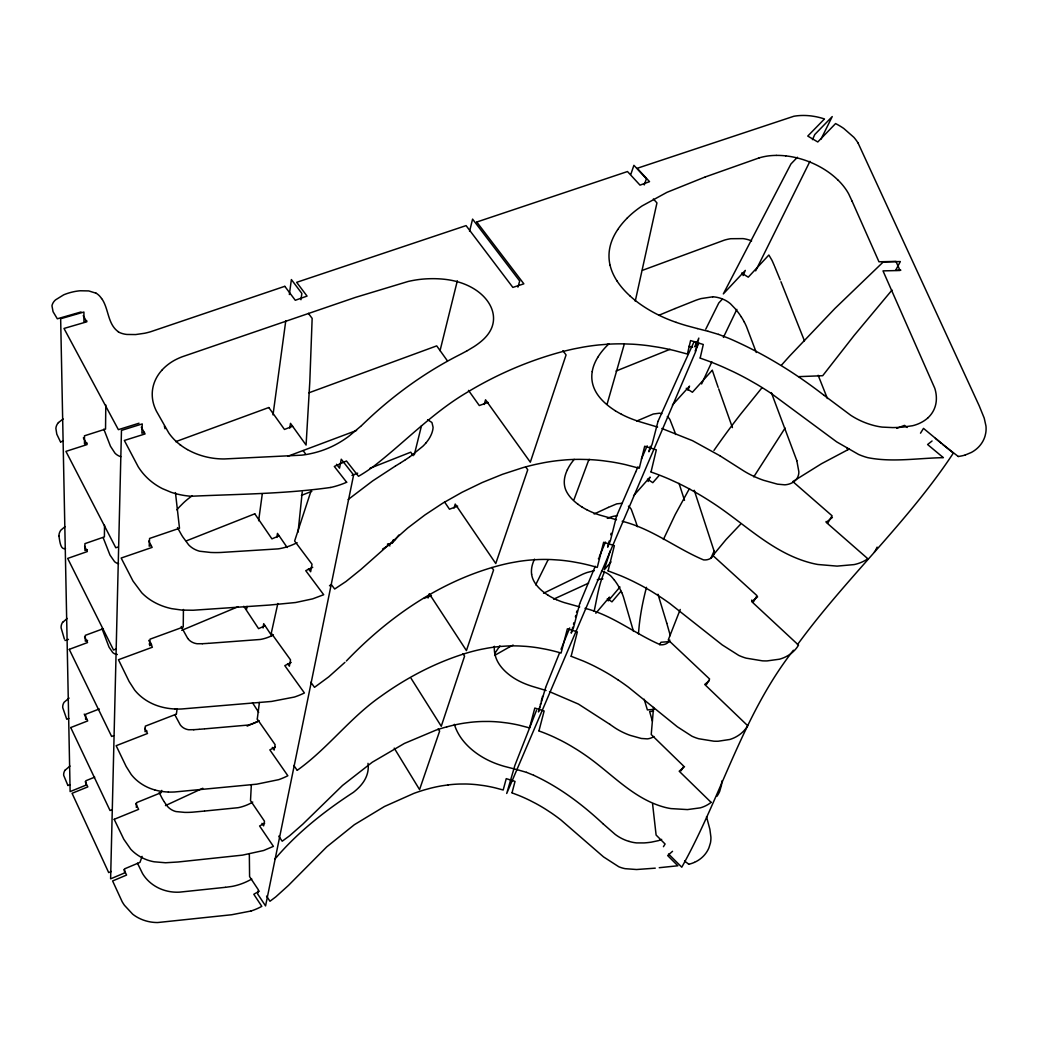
<?xml version="1.0" encoding="UTF-8"?>
<svg xmlns="http://www.w3.org/2000/svg" width="1038" height="1038" viewBox="0 0 1038 1038"><rect width="100%" height="100%" fill="white"/><g stroke="black" fill="none" stroke-linecap="round" stroke-linejoin="round"><path stroke-width="1.5" d="M183.428 609.475L183.233 627.017L150.03 639.174L149.68 645.662L151.769 644.896M104.527 525.241L104.397 536.893L84.921 543.64L84.947 550.464L87.374 549.621M105.798 405.002L105.539 429.07L84.467 435.804L84.493 443.875L87.127 443.031M136.341 807.382L136.575 802.621L161.175 792.643L161.733 790.411M251.339 784.728L250.508 800.622L264.482 821.201L263.626 825.846L261.952 823.368M638.435 633.855L639.265 624.993A1010.259 387.68 -26.5 0 1 642.691 603.454L642.756 603.169A970.037 375.977 -26.3 0 1 646.492 587.326M302.227 492.09L298.075 532.092M653.564 707.41L651.228 734.541L683.757 766.2L681.032 770.806M257.268 719.075L259.409 702.492M177.07 709.045L176.395 714.118M246.616 609.306L247.005 606.374M258.631 520.739L262.29 493.854M273.007 414.876L285.774 320.833M289.355 294.533L291.38 279.572L301.863 293.456L300.955 299.735M289.784 428.097L290.497 423.348L306.08 445.055L309.804 381.712L312.153 318.381L308.364 313.346M263.042 627.99L263.704 623.669L271.697 635.723M276.848 537.399L277.47 533.376L287.176 547.506M594.112 611.317C597.006 598.29 598.861 584.355 604.324 572.288M700.196 357.967L703.284 344.486L690.581 340.568L687.403 354.036L674.518 350.597A204.33 155.272 23 0 0 658.274 347.224L648.88 345.771A183.402 138.495 22.7 0 0 632.635 344.201L623.332 343.863A190.006 143.724 22.8 0 0 607.412 344.24M696.213 341.943L695.045 346.939L698.821 338.09L695.694 351.558L506.713 793.473L514.9 765.343L536.542 710.213M277.847 603.467L271.281 633.18L290.523 659.87L289.381 666.188L287.552 663.645M651.047 471.875L656.327 449.843L644.689 446.236L639.278 468.242L625.395 464.622A182.831 146.086 23.9 0 0 610.993 461.832L602.65 460.69A172.866 137.717 23.7 0 0 588.261 459.536L579.983 459.354A178.666 142.556 23.8 0 0 565.814 459.86L557.743 460.625A207.107 166.339 24.7 0 0 543.977 462.689L536.153 464.284A264.301 214.594 26.9 0 0 522.867 467.658L502.457 474.314L482.19 482.54L462.066 492.272L442.655 503.248L424.983 514.913L407.675 528.044L361.016 569.369L345.926 581.552L334.677 589.013L331.33 584.55M635.243 301.189L656.95 202.89L653.369 198.998M650.229 446.366L648.919 451.79L652.111 444.277L658.001 421.402M392.481 543.017L393.259 539.877M414.305 454.761L421.493 425.71M440.047 350.662L457.33 280.818M469.552 231.37L472.588 219.122L519.701 281.013L517.923 287.137M608.125 570.757L614.366 545.625L603.636 542.277L597.265 567.397L593.295 566.281A178.302 149.083 25.2 0 0 580.216 563.154L572.613 561.753A160.137 133.162 24.8 0 0 559.404 560.092L551.788 559.586A154.338 128.128 24.6 0 0 538.683 559.534L531.197 559.975A172.334 143.698 25.3 0 0 518.403 561.493L511.137 562.778A214.062 179.976 27.1 0 0 498.785 565.632C439.775 581.384 388.264 617.286 346.381 660.985M608.424 544.068L607.645 547.156L610.37 540.733L616.494 516.301L635.671 472.043M608.8 542.524L609.189 540.98M610.733 534.83L611.123 533.298M571.159 656.172L577.362 631.895L567.384 628.781L561.091 653.045L557.627 652.059A165.016 142.777 26.7 0 0 545.469 649.165L538.398 647.881A148.084 127.492 26.1 0 0 526.11 646.389L519.013 645.973A142.946 122.886 25.9 0 0 506.804 646.025L499.81 646.505A159.761 137.872 26.7 0 0 487.873 648.075L481.087 649.36A197.454 171.594 28.8 0 0 469.539 652.201C437.582 661.466 407.61 677.035 380.674 696.446C350.014 717.751 327.658 748.632 297.322 770.222M571.964 630.144L571.198 633.115L573.547 627.549L579.671 603.766M572.34 628.652L572.729 627.173M573.495 624.214L573.871 622.735M575.389 616.857L575.766 615.391M576.518 612.459L576.894 610.993M538.956 730.83L544.133 710.991L534.804 708.059L529.549 727.898L519.065 725.173A144.425 128.206 28.1 0 0 507.491 723.006L500.783 722.176A137.25 121.602 27.8 0 0 489.145 721.462L482.462 721.488A142.206 126.13 28.1 0 0 470.967 722.253L464.401 723.11A162.694 144.879 29.4 0 0 453.191 725.264L446.82 726.847M539.708 707.138L538.45 711.938L545.625 687.571M540.331 704.737L540.655 703.543M541.278 701.156L541.901 698.769M542.212 697.588L542.524 696.394M512.032 792.76L515.03 781.406L506.246 778.643L503.196 789.996L495.256 787.881A139.468 126.779 30.4 0 0 483.942 785.623L477.363 784.754A125.78 113.921 29.5 0 0 465.958 784.001L459.393 784.04A128.141 116.113 29.7 0 0 448.118 784.91M624.292 344.097L607.126 404.054M428.045 598.044L429.291 593.749L466.425 650.579L493.569 569.966L491.856 567.462M454.06 508.062L455.215 504.079L495.762 563.53L527.745 469.773L525.617 466.789M484.201 404.483L485.55 399.812L530.314 462.195L566.073 354.918L562.881 350.701M610.162 550.957L604.246 569.797L611.006 561.973M630.909 174.112L633.907 165.302L646.402 178.783L644.261 184.907M398.826 535.063L394.803 540.396A67.95 54.028 11.5 0 1 391.637 543.03L391.261 543.315A77.941 61.826 11.2 0 1 389.99 544.262L383.632 548.466M142.102 856.376L139.987 862.357L124.651 868.819L124.482 872.984L110.612 878.836L121.472 430.394L142.245 423.919L141.882 433.183L144.438 432.379M310.959 491.208L294.623 541.019L312.023 564.231L310.647 571.73L308.429 568.759M588.896 459.562L573.988 499.641M545.729 687.195L559.547 652.902M561.026 649.269L561.532 648.023M562.038 646.778L562.544 645.532M563.05 644.274L569.706 627.964M579.71 603.623L595.267 566.268M598.42 558.768L598.757 557.951M599.367 556.524L605.465 542.108M648.153 481.476L650.06 477.091L633.556 495.801M687.805 390.145L689.556 386.123L672.429 405.041M637.968 466.802L635.736 471.914M743.039 275.576L745.31 270.399L723.33 293.91L790.956 163.939L797.431 157.257M641.38 459.03L647.18 445.847M663.399 539.462L675.206 514.576L687.973 491.246A968.13 375.133 -26.3 0 1 689.517 488.6M607.957 600.613L609.501 597.135L595.838 613.237M812.482 139.65L814.778 134.512L832.229 116.58L820.98 139.196M658.053 421.285L681.395 369.385M710.913 558.094L714.196 550.88M681.46 369.243L694.163 341.515M680.227 609.462L668.251 640.005L709.603 679.021L706.567 684.366M701.61 383.956L711.86 361.821M548.064 559.819L535.686 584.835M723.395 337.402L736.863 309.376M698.872 343.241L695.136 350.961M705.762 329.176L718.789 302.953L722.24 299.255M755.664 270.853L809.951 161.331M659.675 644.715L660.934 642.25L670.133 641.549M753.77 476.844L785.078 428.071M920.511 433.183L923.496 428.383L953.325 453.126C907.848 522.062 846.022 578.075 797.469 644.663M663.438 846.697L665.099 844.024L656.107 835.045L652.565 803.749M875.151 550.841L874.411 551.944M499.901 645.883L494.996 653.11M716.934 796.302L717.946 794.732A39.262 32.412 32.1 0 0 719.684 791.371L721.436 785.299A37.057 30.595 32.2 0 0 721.747 781.043M793.421 650.229C742.572 715.143 721.462 796.211 681.771 867.21L668.576 854.015M176.953 509.866L178.017 508.503A50.135 40.443 6 0 1 179.535 506.804L183.337 503.002A93.018 75.774 7.5 0 1 185.153 501.328L185.659 500.887A91.72 74.684 7.5 0 1 189.643 497.669L190.201 497.241A96.586 78.745 7.6 0 1 192.341 495.697M62.708 622.307L67.21 618.466M65.135 770.183L69.961 766.07M574.183 459.354L571.445 462.935A87.983 67.094 22.8 0 0 569.278 466.27A74.918 57.142 22.3 0 0 567.384 469.773M761.931 387.823L740.444 414.409A1002.565 384.371 -26.4 0 0 718.153 444.446L717.881 444.822A968.13 375.133 -26.3 0 0 713.962 450.44M620.919 591.245L611.953 601.845L607.321 598.667M425.943 442.954L426.268 442.564A56.727 43.349 12.5 0 0 428.759 439.191L429.057 438.724A51.057 39.029 12.7 0 0 430.952 435.259L431.159 434.792A42.623 32.606 13 0 0 432.431 431.263L432.651 430.355A26.767 20.488 13.6 0 0 433.067 427.215L432.016 422.777A5.527 4.217 14.3 0 0 431.639 422.297L427.63 419.754M608.346 600.717L619.971 587.002M891.992 290.082L854.235 335.339L822.693 375.717L798.832 376.638M658.806 475.832L652.798 482.67L647.453 479.141M277.133 856.48C299.009 831.256 325.491 810.483 353.387 792.344A74.347 65.303 10.1 0 0 357.189 789.114L357.669 788.646A53.639 47.333 11.4 0 0 361.055 785.091L361.471 784.585A41.663 36.836 12.2 0 0 364.286 780.641L364.61 780.083A35.655 31.542 12.6 0 0 366.661 775.762L366.868 775.152A32.788 29.012 12.9 0 0 367.997 770.546L368.075 769.911A31.399 27.792 13 0 0 368.205 765.162L368.153 764.604A30.751 27.209 13 0 0 367.997 763.332M276.951 856.674L274.772 859.153M161.746 370.358L162.356 369.671A58.958 44.868 6.5 0 1 167.52 364.935L168.273 364.351A57.129 43.453 6.5 0 1 174.384 360.355L175.266 359.888A65.796 50.187 6.6 0 1 182.208 356.774L355.541 297.361L408.271 281.428A133.279 99.363 15.1 0 1 410.879 280.87L411.827 280.688A100.686 74.36 14.6 0 1 418.963 279.52L419.923 279.404A88.658 65.238 14.4 0 1 427.267 278.807L428.253 278.768A92.512 68.158 14.4 0 1 435.739 278.703L436.739 278.742A79.057 57.985 14.3 0 1 444.29 279.261L445.302 279.378A62.838 45.841 14.3 0 1 452.84 280.61L453.84 280.831A53.457 38.86 14.3 0 1 461.222 282.894L462.182 283.231A48.449 35.162 14.3 0 1 469.176 286.177L470.071 286.631A46.009 33.372 14.3 0 1 476.429 290.419L477.221 290.977A44.816 32.489 14.3 0 1 482.683 295.532L483.345 296.18A44.258 32.074 14.3 0 1 487.691 301.331L488.184 302.045A44.219 32.061 14.3 0 1 491.234 307.598L491.545 308.351A44.595 32.321 14.3 0 1 493.167 314.099L493.297 314.864A45.542 33.008 14.3 0 1 493.439 320.586L493.374 321.248A47.54 34.462 14.2 0 1 492.064 326.827L491.804 327.541A51.705 37.472 14.1 0 1 489.158 332.614L488.729 333.263A60.399 43.739 13.9 0 1 484.967 337.856L484.409 338.44A77.72 56.13 13.4 0 1 479.764 342.527L479.102 343.046A107.576 77.253 12.7 0 1 473.873 346.731L467.308 350.688M712.302 370.177L692.411 392.26L686.248 388.29M58.452 422.583L63.123 418.976M740.457 524.333L726.094 539.501L712.859 555.499L757 595.656L753.484 601.832L751.616 600.133M344.927 662.374L328.722 676.867L314.501 687.338L310.842 682.264M608.878 343.915L607.451 345.278A124.145 90.021 22.7 0 0 603.869 349.079A115.724 83.896 22.4 0 0 600.613 353.115A103.437 74.983 22.1 0 0 597.732 357.37M361.522 425.606C390.612 397.217 423.88 372.785 460.197 354.464M361.276 425.84L348.898 436.22A130.139 97.507 8.2 0 1 342.994 440.32L342.268 440.774A110.534 83.248 8.6 0 1 335.793 444.549L334.911 445.017A98.844 74.671 8.8 0 1 328.047 448.234L327.217 448.572A91.02 68.936 9 0 1 319.769 451.271L318.757 451.582A89.008 67.444 9 0 1 311.011 453.58L309.947 453.814A80.16 60.918 9.1 0 1 301.876 455.137L224.364 458.952A60.645 46.463 6.8 0 1 215.787 458.536L214.645 458.407A58.413 44.79 6.7 0 1 206.186 456.889L205.07 456.616A58.984 45.218 6.7 0 1 196.961 454.047L195.91 453.645A58.829 45.101 6.7 0 1 188.384 450.103L187.541 449.649M672.533 851.303L667.668 855.572L677.853 865.77L659.234 867.716M684.522 766.706L679.189 771.221L711.069 802.335M709.201 680.785L704.711 684.457L747.71 725.718A43.635 35.058 30.1 0 1 744.142 730.557A44.206 35.526 30.1 0 1 735.708 737.045A42.091 33.826 30.2 0 1 729.779 739.484L718.218 741.223A59.088 47.333 29.5 0 1 713.833 741.184L698.743 738.745A40.378 32.515 30 0 1 691.905 736.189L677.347 726.795L628.509 687.26A224.416 198.037 27.5 0 0 618.181 679.968M348.119 499.563L372.59 480.97L395.27 466.127M757.61 596.863L751.681 601.586L798.52 645.117A47.099 36.395 28.7 0 1 794.719 650.19A46.853 36.2 28.7 0 1 785.779 656.795A46.009 35.552 28.8 0 1 779.434 659.208L767.056 660.908A63.642 49.02 28.2 0 1 762.359 660.83L746.14 658.144A43.57 33.748 28.6 0 1 738.758 655.406L722.24 644.922L669.912 603.571A241.491 206.238 25.8 0 0 658.702 595.877L652.059 591.699A201.177 169.454 25.6 0 0 640.225 584.978L633.232 581.41A196.973 165.678 25.6 0 0 620.867 575.792L608.099 570.887M329.5 585.795L330.772 584.77M932.059 440.994L927.596 444.524L943.373 457.667C918.241 458.056 892.732 462.572 867.82 457.667A48.241 33.657 26.4 0 1 858.556 454.436L836.706 441.89L770.975 393.272A267.765 207.808 23.3 0 0 756.78 384.32L748.346 379.506A238.558 183.298 23.3 0 0 733.373 371.773L724.55 367.686A231.811 177.719 23.3 0 0 708.98 361.276L700.17 358.097M832.424 517.43L826.196 522.335L867.677 558.613M410.127 456.616L422.855 446.262A75.865 57.791 11.9 0 0 425.904 443.018M409.582 457.005L405.287 459.86M404.859 460.145L400.473 462.935M65.005 526.655L60.853 530.171A14.091 11.262 -0.4 0 0 58.958 535.893M399.889 463.298L395.504 465.997M494.633 655.419L509.502 646.959M383.45 548.57L382.542 549.115M252.753 802.076L252.688 802.115A49.318 43.687 3.9 0 1 248.419 804.346L247.835 804.606A44.958 39.872 4 0 1 243.346 806.318L242.801 806.5A37.472 33.32 4.1 0 1 238.013 807.707L204.616 811.041M69.079 698.094L64.122 702.259A11.068 9.42 -4.5 0 0 62.734 707.644L66.756 719.256L68.871 718.439M259.383 891.11L253.804 894.276L261.797 906.356A59.049 54.184 2.5 0 1 250.988 911.027M466.918 350.896L460.807 354.166M264.677 823.186L259.591 825.976L273.409 846.372L263.652 850.498L242.542 855.13L178.03 861.994L165.548 862.76L154.195 861.8A41.922 37.718 -2.9 0 1 147.02 859.892A41.818 37.628 -2.9 0 1 135.926 853.872A40.975 36.875 -3 0 1 130.658 849.11L123.794 839.236L114.18 819.306M509.515 646.946L513.122 645.065M275.317 747.01L269.854 749.877L287.85 775.749A73.659 64.148 6.3 0 1 278.716 779.655L256.762 784.17L174.721 791.968A71.194 61.956 0.6 0 1 171.452 792.072L171.023 792.085A57.155 49.954 0.3 0 1 168.403 792.046M543.549 593.23L582.655 574.248A77.084 61.917 25.1 0 1 587.171 572.483L594.32 570.666M297.102 542.666L296.505 542.965A62.319 49.629 8 0 1 291.159 545.378L290.523 545.625A56.818 45.322 8.1 0 1 284.801 547.48L284.023 547.675A47.385 37.913 8.2 0 1 278.08 548.881L220.977 552.463A95.392 75.138 6 0 1 214.581 552.566L213.841 552.553A101.452 79.744 6.1 0 1 210.597 552.45L199.672 551.23A21.188 17.101 5.3 0 1 193.95 548.933L193.25 548.531A22.797 18.399 5.4 0 1 188.682 544.885L182.909 537.074A88.528 70.688 7.9 0 1 181.468 534.778L177.498 527.641M291.224 662.4L284.801 665.63L304.419 692.969A80.043 67.366 7.6 0 1 294.377 697.056L271.541 701.441L181.793 708.967A66.717 56.389 2.5 0 1 174.942 709.006M849.305 448.987L821.499 463.726L792.837 481.58L832.074 515.782L827.818 522.97L826.118 521.478M585.432 584.589L588.585 583.071M584.641 584.965L553.617 599.16M312.723 567.332L305.743 570.653L323.7 594.722L312.659 598.861L295.596 602.52L269.569 605.05L193.159 610.24L182.013 610.097L171.711 608.657A55.909 45.646 4.1 0 1 162.551 606.023A53.963 44.063 4 0 1 148.434 598.55A54.145 44.219 4 0 1 141.739 592.763L132.994 581.033L121.161 558.042L152.158 547.389L148.706 541.058M594.164 513.992L608.372 507.4M165.457 805.592L202.799 788.257M247.148 726.12L248.718 725.406M249.276 725.16L258.747 720.891M608.372 507.4L616.741 503.858L621.541 503.339A10.717 8.239 22.2 0 1 622.099 503.417M265.261 625.667L258.579 628.652L243.8 606.296M636.709 421.052L653.278 414.019L659.428 413.202A11.483 8.447 21.6 0 1 661.842 413.708M429.966 596.565L431.159 596.033M658.883 315.28L675.05 308.558M151.146 643.171L149.122 644.027M279.105 535.829L271.917 538.865L254.829 513.888M181.728 630.338L238.273 606.633M387.408 544.146L388.407 543.717L389.873 545.962M588.455 459.899L589.61 459.419M111.287 871.492L108.679 872.582L72.063 793.304L87.815 786.882L85.22 781.666M670.055 349.3L616.066 371.033M607.295 518.377L608.385 517.936A40.962 31.867 23.2 0 1 613.692 516.249L617.415 515.639M114.245 819.28L138.612 809.355L135.744 803.568M675.063 308.558L695.72 300.319A95.211 67.029 22.9 0 1 701.091 298.581L712.73 296.816M68.158 785.442L70.13 784.65M94.705 777.151L85.869 780.745L85.882 785.182L70.13 791.592L60.658 318.744L83.909 312.036L83.948 321.676L86.816 320.846M111.559 809.887L110.028 810.509L70.727 727.56M423.997 598.42L431.432 595.423M186.373 540.863L254.777 513.823M301.409 495.398L311.854 491.272M351.986 475.404L357.695 473.146M369.943 468.307L410.763 452.179L413.137 455.682M292.612 426.255L284.464 429.447L268.855 407.584M86.686 718.945L85.635 719.347L85.622 714.287L99.272 708.98M70.818 727.521L87.711 720.917L84.247 714.105M176.226 714.183L145.333 726.146L145.035 731.686L146.955 730.934M113.583 735.683L111.624 736.448L69.248 649.36M896.728 428.318L904.552 425.359L907.108 427.487M288.045 456.175L356.579 430.459M457.641 506.116L449.48 509.217L444.562 501.964M705.269 176.94L666.98 192.328L642.198 205.861A191.381 131.022 22.8 0 0 638.98 208.106A177.524 121.407 22.5 0 0 632.856 212.881A167.04 114.167 22.2 0 0 627.237 218.058M87.581 640.355L85.324 641.186L85.298 635.347L103.372 628.665M69.338 649.321L87.542 642.561L84.571 636.852M705.295 176.94L759.089 157.906M68.469 639.382L65.031 640.511M268.803 407.519L175.694 441.669M308.896 392.805L436.713 345.875L447.196 360.549M642.509 270.308L724.355 240.141A51.913 35.123 21.6 0 1 730.752 238.714L743.026 238.61A24.406 16.387 21.1 0 1 750.137 240.323L751.616 240.92M115.646 649.217L113.518 649.996L67.665 558.418L87.348 551.554L84.597 546.429M488.068 402.42L479.296 405.534L468.488 390.379M65.485 548.466C60.217 550.503 59.698 539.747 58.894 535.893M151.107 545.508L149.2 546.157L149.576 538.45L179.496 528.251L175.448 492.57M117.722 547.091L115.776 547.753L65.926 451.387L87.101 444.575L83.364 437.841M284.801 286.306L150.744 331.706A69.468 50.071 4.5 0 1 144.671 333.25L135.667 334.56L126.896 334.457A17.931 13.144 4.4 0 1 118.371 331.952M476.753 222.028L627.484 171.542L640.018 185.14L649.541 181.65L637.176 168.299L793.811 116.269A51.511 32.386 21.2 0 1 801.167 115.503A49.461 31.075 21.2 0 1 811.405 115.971L814.908 116.516A46.684 29.311 21.1 0 1 823.212 118.553L824.483 118.955L807.759 136.069L817.788 141.972L835.577 123.574L836.576 124.106A48.669 30.569 21.2 0 1 843.725 128.427L853.872 137.314A50.278 31.581 21.1 0 1 858.037 142.972M965.223 455.007L971.321 452.464A53.717 36.68 27.4 0 0 976.511 448.948A56.117 38.315 27.3 0 0 981.234 443.849A55.572 37.939 27.3 0 0 985.088 435.934L985.737 433.041A48.695 33.203 27.5 0 0 985.97 426.034L984.219 418.132L979.223 405.858L858.05 142.972M60.645 441.916L63.305 441.059M164.367 426.112L165.016 428.694M250.988 911.014L231.734 914.738L157.698 922.535A40.352 37.031 -6.3 0 1 150.419 921.939A39.236 36.006 -6.4 0 1 138.534 917.955A37.342 34.293 -6.6 0 1 132.617 914.102L124.482 905.331A58.465 53.613 -4.2 0 1 122.186 901.763L112.61 880.951L126.571 875.06L123.898 869.52M139.04 423.219L118.371 429.654L63.993 328.449L86.803 321.806L83.222 315.656M81.068 311.958L57.311 318.796L53.055 311.685L51.965 305.782A16.997 12.339 2.7 0 1 55.507 299.891L63.668 294.844A45.244 33.112 3.1 0 1 69.909 292.677A46.321 33.917 3.1 0 1 75.982 291.302L76.267 291.263A39.457 28.83 3.1 0 1 80.198 290.77L88.736 290.925L95.911 293.157M684.548 861.008L688.804 864.252M688.596 864.304L688.7 864.278A38.419 32.282 34.4 0 0 694.409 862.37M330.72 487.445C284.568 493.984 237.572 494.127 191.057 496.255A64.615 50.2 5.6 0 1 180.158 494.724A61.969 48.189 5.5 0 1 171.023 492.233L162.46 488.651A58.439 45.49 5.5 0 1 153.624 483.254L151.872 481.93A65.991 51.29 5.7 0 1 141.466 471.434A79.303 61.527 6.2 0 1 138.171 466.711L124.339 440.462L145.086 433.936L141.311 427.241M958.282 456.512L942.53 444.277M448.118 784.91L441.682 785.844A151.444 137.795 31.7 0 0 430.731 788.166L424.516 789.866A199.257 182.182 36.5 0 0 413.941 793.356L384.475 806.487L354.373 824.691L326.723 846.878L288.486 885.388L275.797 896.858L269.971 901.256L266.558 896.118M225.583 887.308L232.058 886.413A54.339 49.435 2 0 0 237.559 885.09L238.286 884.882A60.386 54.819 2 0 0 243.58 883.014L244.267 882.728A61.761 56.039 1.9 0 0 249.302 880.367L249.963 880.029A67.094 60.775 1.8 0 0 251.767 879.017M655.276 868.157L636.579 869.52L625.136 868.676A29.324 25.068 33.5 0 1 618.752 866.73L603.545 856.908L560.857 819.903A187.138 172.671 32.2 0 0 551.399 813.001L545.741 809.303A159.424 145.761 31.5 0 0 535.647 803.412L529.652 800.324A157.452 143.867 31.4 0 0 519.026 795.549L512.097 792.902M225.389 887.321L179.743 892.122A40.936 37.303 -2.9 0 1 173.878 892.083L173.099 892.018A39.418 35.928 -2.9 0 1 167.429 891.11L166.781 890.954A39.807 36.278 -2.9 0 1 161.266 889.19L160.643 888.943A39.704 36.187 -2.9 0 1 155.531 886.361L154.973 886.024A39.742 36.213 -2.9 0 1 145.995 878.356L145.541 877.798A39.704 36.187 -2.9 0 1 142.466 873.399L137.47 863.188M204.447 811.067L192.744 812.157A75.566 66.237 1.3 0 1 187.774 812.391L187.19 812.391A80.393 70.35 1.4 0 1 184.634 812.378L176.032 811.573A16.699 14.921 -0.4 0 1 171.529 809.718L170.985 809.38A17.983 16.05 -0.3 0 1 167.416 806.318L164.419 802.127M654.381 709.317L647.388 709.914L644.183 699.236M653.538 711.225L649.632 711.562L652.396 721.125M204.914 728.845L247.239 725.134A31.231 26.962 5.8 0 0 251.689 724.031L252.273 723.849A38.977 33.579 5.6 0 0 256.464 722.176L257.009 721.916A44.582 38.341 5.5 0 0 258.981 720.904M204.278 728.897L199.426 729.286M175.656 716.311L180.197 724.771A12.884 11.184 2.2 0 0 183.376 727.807L183.843 728.079A11.729 10.185 2.1 0 0 188.28 729.675L188.436 729.701A11.171 9.705 2.1 0 0 188.903 729.753L193.937 729.675M193.613 729.701L199.037 729.312M202.345 643.716L208.119 643.365M202.267 643.716L197.168 643.742A12.093 10.159 4 0 1 196.753 643.677L196.584 643.651A12.69 10.665 4 0 1 191.758 641.964L191.264 641.679A13.935 11.703 4 0 1 187.735 638.422M607.412 344.24L598.368 344.992A226.544 172.853 23.7 0 0 583.006 347.146L574.299 348.82A303.368 234.899 26 0 0 559.534 352.401C526.772 361.432 495.334 375.185 466.309 392.844C432.314 412.981 404.989 441.967 374.004 466.062A199.556 148.81 7.4 0 1 360.809 474.95L358.486 476.286L346.458 460.989L334.301 466.451L346.653 482.268M208.625 643.339L260.201 639.473A33.748 28.156 7.1 0 0 265.014 638.357L265.637 638.175A42.13 35.058 7 0 0 270.165 636.463L270.749 636.203A48.176 40.015 6.8 0 0 273.396 634.88M900.841 270.178L895.638 270.308L900.348 261.55L883.299 261.926L834.85 308.546L789.814 355.852A1078.677 403.743 -26.6 0 0 781.536 365.091M117.346 654.511L114.816 653.875A8.032 6.747 -0.6 0 1 112.688 652.487L109.042 647.141L102.087 628.82M515.484 769.236L504.377 766.368A98.325 82.249 22.6 0 1 497.072 764.007A76.903 64.797 22.8 0 1 489.962 761.075A70.844 59.802 22.9 0 1 483.15 757.532A69.04 58.323 22.9 0 1 476.74 753.406A65.225 55.17 22.9 0 1 470.811 748.709A60.476 51.238 22.8 0 1 465.504 743.48A55.78 47.333 22.7 0 1 460.937 737.759A51.848 44.037 22.6 0 1 457.265 731.608A48.76 41.455 22.5 0 1 454.631 725.16A47.943 40.767 22.4 0 1 454.385 724.329M516.418 769.469L526.538 772.35M697.354 328.566L707.981 331.265M697.328 328.553L686.715 325.698A139.533 93.485 20 0 1 676.166 322.364M616.481 519.74L600.029 515.146A81.275 61.138 20.9 0 1 596.305 513.888A63.046 47.722 21 0 1 591.401 511.942A55.793 42.337 21 0 1 586.652 509.671M579.71 606.906L564.413 602.637A75.748 59.464 21.4 0 1 560.935 601.456A58.738 46.373 21.6 0 1 556.394 599.627M708.007 331.265L718.568 334.392M622.19 521.284C651.669 528.614 676.062 548.272 703.492 559.871A11.846 9.07 25.4 0 0 707.176 559.703A12.222 9.355 25.4 0 0 711.264 557.899A11.898 9.108 25.4 0 0 713.651 554.59L714.04 552.047A14.571 11.159 25.3 0 0 713.897 550.451L694.253 490.286M585.017 608.333C612.485 615.132 634.958 633.842 660.402 644.754A11.016 8.784 26.4 0 0 663.853 644.559A11.366 9.057 26.4 0 0 667.694 642.782A11.068 8.823 26.4 0 0 669.808 640.031M118.63 563.764L117.268 563.336A9.718 7.876 1.3 0 1 114.53 561.61L109.989 555.071L103.125 537.567M657.599 427.072L640.42 421.947A104.047 74.191 20.4 0 1 634.503 419.962A82.028 58.932 20.5 0 1 627.847 417.328A71.765 51.731 20.5 0 1 621.425 414.266M546.092 690.504L532.286 686.365A84.195 68.404 22 0 1 527.538 684.73A66.289 54.184 22.1 0 1 522.218 682.55A57.959 47.501 22.2 0 1 517.093 679.968A53.418 43.855 22.2 0 1 512.24 676.971A49.642 40.806 22.2 0 1 507.738 673.558A44.569 36.706 22.1 0 1 503.677 669.77A39.301 32.412 22 0 1 500.173 665.605A34.578 28.558 21.9 0 1 497.41 661.128A33.151 27.39 21.8 0 1 495.528 656.444A35.539 29.349 21.9 0 1 494.503 651.656A39.587 32.671 22.1 0 1 494.309 646.895M661.855 428.486L692.502 440.67L719.853 455.721M718.594 334.392L728.923 338.375A187.333 139.585 22.7 0 1 735.28 341.178C766.861 355.502 796.457 373.914 823.835 395.167M651.021 472.005L655.951 473.782A208.962 168.364 24.3 0 1 669.757 479.361L677.593 482.955A222.327 179.95 24.4 0 1 690.854 489.754L698.353 493.997A267.233 219.628 24.5 0 1 711.043 501.834C743.623 522.646 771.506 552.346 809.874 562.687A63.526 46.58 27.2 0 0 811.612 563.154L812.936 563.478A72.128 52.743 27.1 0 0 817.983 564.503L837.082 566.112L854.118 564.594A50.693 37.121 27.8 0 0 867.82 558.755M549.491 691.658L578.451 704.088L609.89 724.355M571.134 656.288L583.187 660.985A183.389 159.593 27.1 0 1 594.644 666.279L601.106 669.653A186.84 162.784 27.2 0 1 612.044 676.01L618.181 679.968M538.93 730.947L543.484 732.633A163.809 146.267 28.9 0 1 554.448 737.291L560.65 740.315A179.263 160.864 29.3 0 1 571.121 746.062L577.024 749.657A213.906 194.184 30 0 1 586.989 756.326C612.264 774.114 633.673 798.936 664.541 807.24A50.369 41.663 31.3 0 0 666.292 807.681L666.993 807.836A58.31 48.124 31 0 0 671.041 808.602L687.441 809.588L700.39 807.836A40.119 33.138 32.1 0 0 711.121 802.374M526.551 772.363L533.662 775.269M741.612 273.059L748.268 277.172L768.86 255.024L771.779 259.98A71.35 48.552 20.5 0 1 772.506 261.485L774.322 265.637M719.866 455.734L744.012 471.096A71.998 51.666 24.6 0 0 750.37 474.651A74.905 53.691 24.6 0 0 756.962 477.727A66.886 48.072 24.6 0 0 763.618 480.296L777.462 484.162L784.832 484.824A21.136 15.388 25.4 0 0 789.425 483.942A22.122 16.102 25.4 0 0 794.511 481.204A21.642 15.752 25.4 0 0 797.794 476.987A23.044 16.777 25.4 0 0 798.858 471.836L796.834 460.703M118.462 331.862C107.42 324.167 108.938 308.753 101.672 298.529M609.903 724.368L614.665 727.664A58.011 47.268 27.5 0 0 619.686 730.674A60.36 49.149 27.5 0 0 624.915 733.256A53.872 43.959 27.6 0 0 630.222 735.371L641.328 738.472L647.31 738.874A16.984 13.987 28.8 0 0 651.098 737.966A17.763 14.636 28.7 0 0 653.927 736.526M180.677 445.172L179.937 444.601M823.848 395.18L850.641 415.213A53.379 36.667 25.8 0 0 860.606 420.74A54.755 37.602 25.7 0 0 871.258 424.763A51.342 35.292 25.8 0 0 882.118 427.098L892.667 427.591A134.693 90.825 24.3 0 0 902.852 427.111L912.558 425.736A50.992 34.942 26 0 0 921.004 422.596A54.729 37.485 25.9 0 0 927.881 417.886M935.407 438.36L941.336 443.291M603.273 823.99C583.654 805.696 562.194 789.191 538.021 777.358A127.661 114.556 29.1 0 0 533.688 775.282M603.286 824.003L615.08 834.305A37.018 31.322 32.1 0 0 621.762 838.496A37.978 32.126 32.1 0 0 629.041 841.403M336.481 464.271L339.53 468.164L341.255 459.224L353.608 474.963L265.559 905.915L257.606 893.913L258.384 889.877L249.587 876.617L249.341 854.482M476.857 222.158L523.853 283.828L512.85 287.409L466.075 225.609L296.647 282.336L307.053 296.089L295.285 300.28L284.853 286.384M614.366 580.06L611.278 576.427A17.14 13.611 23 0 0 607.165 573.352A17.659 14.026 23 0 0 602.183 571.289A17.179 13.637 23 0 0 601.508 571.121M614.366 580.073L614.73 580.553A72.984 58.958 21.9 0 1 617.143 584.005A61.255 49.305 22.2 0 1 619.608 588.196A66.185 53.353 22.1 0 1 621.749 592.581M187.683 638.357L182.753 629.456M303.135 450.57L305.432 453.801M293.845 765.499L297.205 770.313M257.359 719.204L275.122 744.661L274.149 750.046L272.293 747.399M278.755 836.148L282.193 841.208L289.693 835.707L302.759 824.224L342.501 785.468L372.318 762.19L404.392 743.442L435.96 730.142A205.978 184.53 32.8 0 1 446.82 726.847M463 653.758L464.57 656.172L441.254 726.263L411.126 678.424M252.494 702.739L258.696 712.379M438.179 728.806L439.632 731.115L419.56 789.594L394.232 748.139M164.095 801.608L162.901 799.675A70.026 62.15 3.8 0 1 161.785 797.703L159.203 792.591M67.924 785.532L63.707 775.412A9.511 8.291 -7.1 0 1 65.083 770.157M60.515 441.954L56.792 434.169L55.883 428.435A15.323 11.729 1.3 0 1 58.439 422.57M182.584 629.132L181.222 626.524M148.771 640.381L152.391 647.232L118.462 659.727L129.14 681.525L134.564 689.946A50.135 42.61 2.2 0 0 140.065 695.72A49.785 42.299 2.2 0 0 152.093 703.582A49.98 42.467 2.2 0 0 160.112 706.58A53.535 45.438 2.3 0 0 174.942 708.98M175.461 715.935L174.929 714.871M144.853 728.274L147.513 733.49L116.152 745.699L126.143 766.459L131.151 774.413A45.646 40.041 0 0 0 136.225 779.849A45.75 40.132 0 0 0 147.331 787.18A45.4 39.833 -0.1 0 0 154.727 789.918M103.839 429.174L110.456 446.223L114.933 453.1A13.455 10.419 3 0 0 120.784 456.707M64.395 639.097L61.112 627.873A12.703 10.51 -2.3 0 1 62.617 622.268M852.094 201.203L878.965 261.784L895.95 261.407L900.037 270.49L883.001 270.879L934.784 388.29A52.03 35.616 26 0 1 936.328 396.633A54.417 37.277 25.9 0 1 935.692 404.586A53.846 36.888 25.9 0 1 932.838 411.775A53.755 36.823 25.9 0 1 927.894 417.873M852.081 201.177L848.747 194.028A60.386 39.055 21.4 0 0 844.179 187.009A61.956 40.08 21.3 0 0 838.276 180.327M780.174 279.845L774.569 266.247M780.939 281.7L804.45 340.84M818.152 375.276L827.403 398.527M847.021 447.871L847.735 449.649M756.274 352.479L746.607 326.879A79.173 55.883 20.6 0 0 744.22 321.871M771.351 392.611L796.834 460.69M718.14 387.382L712.405 370.54M718.698 388.861L732.426 427.591M675.024 432.522L669.925 419.547A11.431 8.408 21.6 0 0 667.304 416.562M675.362 433.508L675.712 434.481M635.697 521.452L631.286 509.386A10.665 8.2 22.2 0 0 628.431 506.155M636.009 522.399L637.397 526.668M679.034 483.384L684.509 500.316M666.772 623.215L670.289 635.567M657.962 594.242L666.772 623.202M706.515 816.685L709.875 829.258L710.9 837.082A32.956 27.65 34.6 0 1 710.446 842.934L708.967 847.722A37.381 31.399 34.4 0 1 706.619 852.146A38.419 32.282 34.4 0 1 702.947 856.61A38.471 32.321 34.4 0 1 694.552 862.319M633.491 631.376L623.488 597.11A64.187 51.718 22.1 0 0 621.749 592.594M95.989 293.079A19.553 14.182 3.2 0 1 101.529 298.568M759.115 157.906A66.108 42.805 21.4 0 1 767.329 156.063A60.619 39.197 21.3 0 1 776.294 155.402M776.32 155.402A61.904 40.041 21.4 0 1 785.714 155.882M785.74 155.882A61.566 39.82 21.3 0 1 795.355 157.504A61.644 39.872 21.3 0 1 804.982 160.228A61.631 39.859 21.3 0 1 823.121 168.662A61.644 39.872 21.3 0 1 831.191 174.163A61.566 39.82 21.3 0 1 838.211 180.301M187.385 449.558A58.984 45.218 6.7 0 1 174.008 439.334L173.463 438.737A58.829 45.101 6.7 0 1 168.74 432.885L156.44 411.191A65.251 49.616 6.7 0 1 153.858 404.898L153.611 404.041A57.116 43.453 6.4 0 1 152.391 397.593L152.314 396.724A58.958 44.868 6.5 0 1 152.469 390.288L152.586 389.445A58.465 44.491 6.5 0 1 154.104 383.204L154.403 382.386A58.608 44.595 6.5 0 1 157.231 376.496L157.698 375.743A58.465 44.491 6.5 0 1 161.733 370.384M346.653 482.268A86.076 66.237 9.7 0 1 330.733 487.471M676.153 322.351A109.457 74.087 20.1 0 1 665.851 318.381A100.907 68.495 20.1 0 1 655.912 313.684A98.363 66.834 20.1 0 1 646.466 308.299A92.979 63.279 20.1 0 1 637.669 302.292A86.245 58.829 20 0 1 629.703 295.687M629.69 295.661A79.602 54.404 20 0 1 622.761 288.551A74.009 50.667 19.9 0 1 617.039 281M617.039 280.987A69.637 47.722 19.8 0 1 612.77 273.176A68.456 46.931 19.8 0 1 610.085 265.261M610.072 265.248A72.439 49.629 19.9 0 1 609.021 257.45A80.471 55.079 20.1 0 1 609.436 249.899A91.759 62.747 20.3 0 1 611.161 242.71A106.888 73.049 20.7 0 1 613.99 235.937A125.429 85.674 21.2 0 1 617.714 229.58M617.714 229.567A145.8 99.596 21.7 0 1 622.164 223.637A160.371 109.587 22 0 1 627.237 218.071M965.236 455.02A59.192 40.378 27.2 0 1 958.282 456.499M629.054 841.39A35.603 30.128 32.2 0 0 636.592 842.908L644.066 842.921A94.134 78.758 29.5 0 0 651.371 842.142L658.416 840.65A35.37 29.855 32.4 0 0 661.686 839.379M597.278 579.775A34.695 27.702 24 0 1 600.431 579.139A34.449 27.507 24 0 1 602.896 578.867M712.743 296.803A21.123 14.649 21.3 0 1 719.191 297.88A21.72 15.064 21.3 0 1 725.354 300.306A21.084 14.623 21.3 0 1 730.518 303.823L734.956 308.455A90.072 63.772 20.4 0 1 738.109 312.321A75.54 53.249 20.6 0 1 741.353 316.992M741.366 317.005A81.652 57.661 20.5 0 1 744.207 321.858M877.11 547.13A49.474 36.226 27.9 0 1 875.864 549.634M621.412 414.253A66.172 47.8 20.5 0 1 615.3 410.75M615.287 410.737A61.502 44.491 20.5 0 1 609.591 406.792A55.248 40.054 20.5 0 1 604.414 402.433A48.721 35.396 20.4 0 1 599.912 397.671A42.882 31.205 20.3 0 1 596.305 392.598A41.105 29.92 20.3 0 1 593.749 387.317A44.076 32.061 20.3 0 1 592.27 381.984A49.097 35.694 20.5 0 1 591.803 376.69A56.156 40.78 20.7 0 1 592.231 371.552M592.231 371.539A65.355 47.424 20.9 0 1 593.438 366.596A76.332 55.364 21.3 0 1 595.319 361.873A89.424 64.823 21.6 0 1 597.732 357.383M688.713 346.394A18.126 12.897 21.4 0 1 692.618 347.159M586.652 509.671A53.288 40.469 21 0 1 582.123 507.089M582.123 507.076A49.162 37.381 21 0 1 577.868 504.17M577.855 504.157A43.881 33.424 21 0 1 573.962 500.939A37.913 28.934 20.9 0 1 570.511 497.397A32.334 24.717 20.8 0 1 567.669 493.569A27.676 21.188 20.7 0 1 565.606 489.521A27.299 20.903 20.7 0 1 564.516 485.356A32.541 24.899 20.9 0 1 564.296 481.256A40.806 31.192 21.1 0 1 564.789 477.259A50.797 38.795 21.5 0 1 565.866 473.432A62.41 47.618 21.9 0 1 567.384 469.773M168.403 792.033A50.836 44.53 0.2 0 1 154.714 789.931M556.381 599.627A51.978 41.131 21.6 0 1 551.995 597.486A49.642 39.314 21.6 0 1 547.792 595.034M547.779 595.021A45.776 36.304 21.6 0 1 543.847 592.257A40.858 32.463 21.5 0 1 540.24 589.182A35.305 28.091 21.4 0 1 537.061 585.795A30.102 23.991 21.3 0 1 534.466 582.123A25.768 20.565 21.2 0 1 532.598 578.231A25.418 20.28 21.2 0 1 531.625 574.222M531.612 574.222A30.297 24.159 21.4 0 1 531.469 570.251A37.991 30.271 21.7 0 1 531.988 566.398A47.294 37.64 22.1 0 1 533.052 562.687A58.102 46.217 22.5 0 1 534.518 559.132M494.296 646.882A45.283 37.342 22.4 0 1 494.335 646.298"/></g></svg>
